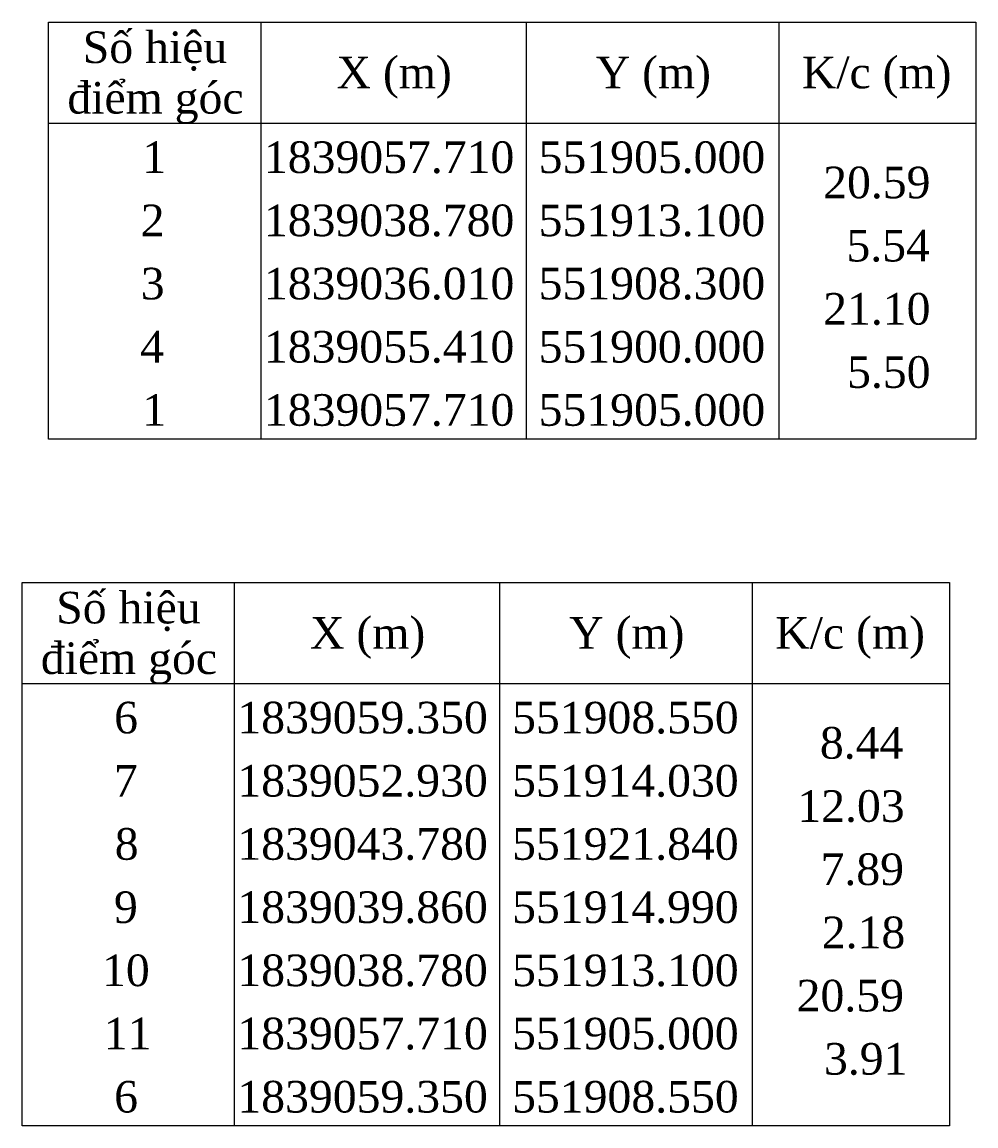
# Model space of a CAD drawing. Header units: metres. Extents: x 549612 to 552411, y 1838750 to 1839254.
# Drawn here: x 552094.4 to 552132.15, y 1839035.06 to 1839078.73 of the extents above; entities that cross this region are included whole.
import ezdxf
from ezdxf.enums import TextEntityAlignment as Align

# ---------------------------------------------------------------- set-up
doc = ezdxf.new("R2010")
doc.units = ezdxf.units.M
doc.header["$MEASUREMENT"] = 0
doc.layers.add('Level 63', color=7, linetype='Continuous', lineweight=0)
doc.styles.add('Style-Vntime', font='Vntime.shx')

msp = doc.modelspace()

# ---------------------------------------------------------------- linework, layer by layer
at = {"layer": 'Level 63', "color": 7, "linetype": 'Continuous', "lineweight": 0}
for p, q in [((552103.85, 1839078.73), (552103.85, 1839062.23)), ((552114.35, 1839078.73), (552114.35, 1839062.23)), ((552124.35, 1839078.73), (552124.35, 1839062.23)), ((552095.45, 1839074.73), (552132.15, 1839074.73)), ((552102.8, 1839056.56), (552102.8, 1839035.06)), ((552113.3, 1839056.56), (552113.3, 1839035.06)), ((552123.3, 1839056.56), (552123.3, 1839035.06)), ((552094.4, 1839052.56), (552131.1, 1839052.56))]:
    msp.add_line(p, q, dxfattribs=at)
at = {"layer": 'Level 63', "color": 7, "linetype": 'Continuous', "lineweight": 0, "flags": 128}
for points in [[(552095.45, 1839078.73), (552132.15, 1839078.73), (552132.15, 1839062.23), (552095.45, 1839062.23), (552095.45, 1839078.73)], [(552094.4, 1839056.56), (552131.1, 1839056.56), (552131.1, 1839035.06), (552094.4, 1839035.06), (552094.4, 1839056.56)]]:
    msp.add_lwpolyline(points, close=True, dxfattribs=at)

# ---------------------------------------------------------------- texts
at = {"layer": 'Level 63', "color": 7, "linetype": 'Continuous', "lineweight": 0, "style": 'Style-Vntime'}
for s, p in [('Sè hiÖu', (552099.659629, 1839077.73499)), ('X (m)', (552109.12699, 1839076.73499)), ('Y (m)', (552119.384238, 1839076.73499)), ('K/c (m)', (552128.221158, 1839076.73499)), ('®iÓm gãc', (552099.679513, 1839075.73499)), (' 1', (552099.391868, 1839073.38499)), ('1839057.710', (552108.926043, 1839073.38499)), ('551905.000', (552119.326885, 1839073.38499)), (' 2', (552099.331715, 1839070.88499)), ('1839038.780', (552108.926043, 1839070.88499)), ('551913.100', (552119.326885, 1839070.88499)), (' 3', (552099.332718, 1839068.38499)), ('1839036.010', (552108.926043, 1839068.38499)), ('551908.300', (552119.326885, 1839068.38499)), (' 4', (552099.310881, 1839065.88499)), ('1839055.410', (552108.926043, 1839065.88499)), ('551900.000', (552119.326885, 1839065.88499)), (' 1', (552099.391868, 1839063.38499)), ('1839057.710', (552108.926043, 1839063.38499)), ('551905.000', (552119.326885, 1839063.38499)), ('Sè hiÖu', (552098.609629, 1839055.56499)), ('X (m)', (552108.07699, 1839054.56499)), ('Y (m)', (552118.334238, 1839054.56499)), ('K/c (m)', (552127.171158, 1839054.56499)), ('®iÓm gãc', (552098.629513, 1839053.56499)), (' 6', (552098.279884, 1839051.21499)), ('1839059.350', (552107.876043, 1839051.21499)), ('551908.550', (552118.276885, 1839051.21499)), (' 7', (552098.26952, 1839048.71499)), ('1839052.930', (552107.876043, 1839048.71499)), ('551914.030', (552118.276885, 1839048.71499)), (' 8', (552098.303622, 1839046.21499)), ('1839043.780', (552107.876043, 1839046.21499)), ('551921.840', (552118.276885, 1839046.21499)), (' 9', (552098.273475, 1839043.71499)), ('1839039.860', (552107.876043, 1839043.71499)), ('551914.990', (552118.276885, 1839043.71499)), (' 10', (552098.27278, 1839041.21499)), ('1839038.780', (552107.876043, 1839041.21499)), ('551913.100', (552118.276885, 1839041.21499)), (' 11', (552098.341026, 1839038.71499)), ('1839057.710', (552107.876043, 1839038.71499)), ('551905.000', (552118.276885, 1839038.71499)), (' 6', (552098.279884, 1839036.21499)), ('1839059.350', (552107.876043, 1839036.21499)), ('551908.550', (552118.276885, 1839036.21499))]:
    msp.add_text(s, height=1.24998, dxfattribs=at).set_placement(p, align=Align.MIDDLE_CENTER)
for s, p in [('20.59', (552130.351898, 1839072.38499)), ('5.54', (552130.328395, 1839069.88499)), ('21.10', (552130.352192, 1839067.38499)), ('5.50', (552130.353876, 1839064.88499)), ('8.44', (552129.278395, 1839050.21499)), ('12.03', (552129.330384, 1839047.71499)), ('7.89', (552129.303582, 1839045.21499)), ('2.18', (552129.353876, 1839042.71499)), ('20.59', (552129.301898, 1839040.21499)), ('3.91', (552129.440367, 1839037.71499))]:
    msp.add_text(s, height=1.24998, dxfattribs=at).set_placement(p, align=Align.MIDDLE_RIGHT)

doc.saveas('drawing.dxf')
